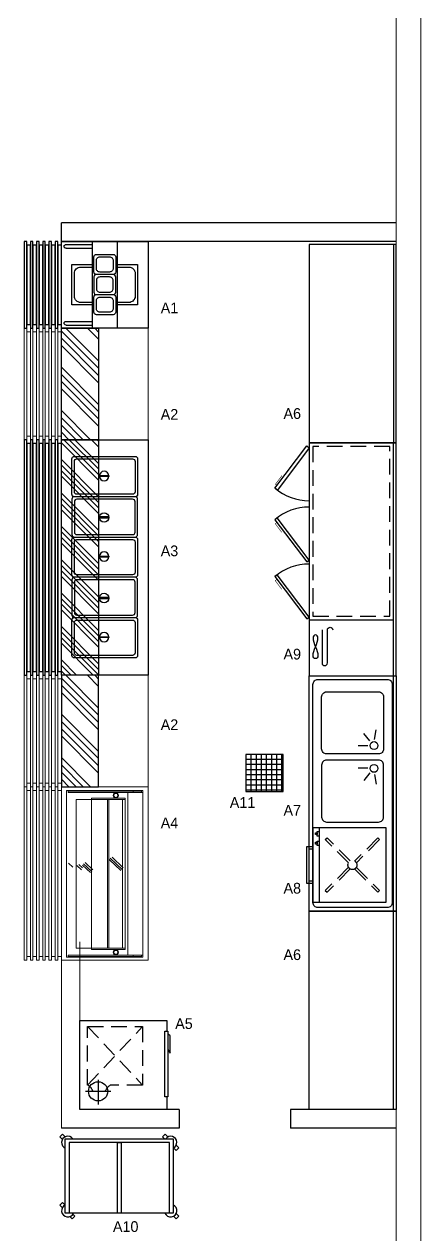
# Model space of a CAD drawing. Header units: inches. Extents: x 4918 to 12387, y -16156 to -9811.
# Drawn here: x 10030 to 10350, y -13175 to -12199 of the extents above; entities that cross this region are included whole.
import ezdxf
from ezdxf.enums import TextEntityAlignment as Align

# ---------------------------------------------------------------- set-up
doc = ezdxf.new("R2010")
doc.units = ezdxf.units.IN
doc.header["$MEASUREMENT"] = 0
doc.linetypes.add('DASHED', pattern=[19.05, 12.7, -6.35])
for name, color, linetype in [('002 Çizgi', 7, 'Continuous'), ('BL-C', 140, 'Continuous'), ('CIHAZ', 2, 'Continuous'), ('S2000-002 Çizgi', 7, 'Continuous')]:
    doc.layers.add(name, color=color, linetype=linetype)
doc.layers.add('s-depo', color=140, linetype='Continuous', lineweight=25)
doc.styles.add('TAKSİM', font='GOTHIC.TTF', dxfattribs={"height": 20})

# ---------------------------------------------------------------- blocks, each defined once
blk = doc.blocks.new('A$C510426C4')
at = {"layer": 'S2000-002 Çizgi'}
for p, q in [((2.48, 66.25), (2.48, 45)), ((5.51, 66.25), (5.51, 45)), ((64.49, 66.25), (64.49, 45)), ((67.52, 66.25), (67.52, 45))]:
    blk.add_line(p, q, dxfattribs=at)
for points in [[(0, 100), (70, 100), (70, 98), (0, 98)], [(3, 98), (67, 98), (67, 95), (3, 95)], [(0, 95), (70, 95), (70, 93), (0, 93)], [(0, 90), (70, 90), (70, 88), (0, 88)], [(3, 93), (67, 93), (67, 90), (3, 90)], [(3, 93), (67, 93), (67, 90), (3, 90)], [(3, 88), (67, 88), (67, 85), (3, 85)], [(3, 88), (67, 88), (67, 85), (3, 85)], [(3, 88), (67, 88), (67, 85), (3, 85)], [(0, 85), (70, 85), (70, 83), (0, 83)], [(0, 80), (70, 80), (70, 78), (0, 78)], [(3, 83), (67, 83), (67, 80), (3, 80)], [(0, 75), (70, 75), (70, 73), (0, 73)], [(0, 0), (70, 0), (70, 70), (0, 70)], [(3, 78), (67, 78), (67, 75), (3, 75)], [(3, 73), (67, 73), (67, 70), (3, 70)], [(0, 45), (0, 25), (70, 25), (70, 45)]]:
    blk.add_lwpolyline(points, close=True, dxfattribs=at)
for points in [[(51.25, 45), (51.25, 61.5), (18.75, 61.5), (18.75, 45)], [(18.75, 25), (18.75, 8.5), (51.25, 8.5), (51.25, 25)]]:
    blk.add_lwpolyline(points, dxfattribs=at)
for points in [[(49.25, 45), (49.25, 54.5, 0.414214), (44.25, 59.5), (25.75, 59.5, 0.414214), (20.75, 54.5), (20.75, 45)], [(20.75, 25), (20.75, 15.5, 0.414214), (25.75, 10.5), (44.25, 10.5, 0.414214), (49.25, 15.5), (49.25, 25)]]:
    blk.add_lwpolyline(points, format="xyb", dxfattribs=at)
for points in [[(12.5, 26.2), (24.7, 26.2, 0.414214), (26.7, 28.2), (26.7, 41.8, 0.414214), (24.7, 43.8), (12.5, 43.8, 0.414214), (10.5, 41.8), (10.5, 28.2, 0.414214)], [(15.5, 28.2), (21.7, 28.2, 0.414214), (24.7, 31.2), (24.7, 38.8, 0.414214), (21.7, 41.8), (15.5, 41.8, 0.414214), (12.5, 38.8), (12.5, 31.2, 0.414214)], [(40.9, 26.2), (28.7, 26.2, -0.414214), (26.7, 28.2), (26.7, 41.8, -0.414214), (28.7, 43.8), (40.9, 43.8, -0.414214), (42.9, 41.8), (42.9, 28.2, -0.414214)], [(37.9, 28.2), (31.7, 28.2, -0.414214), (28.7, 31.2), (28.7, 38.8, -0.414214), (31.7, 41.8), (37.9, 41.8, -0.414214), (40.9, 38.8), (40.9, 31.2, -0.414214)], [(44.9, 26.2), (57.1, 26.2, 0.414214), (59.1, 28.2), (59.1, 41.8, 0.414214), (57.1, 43.8), (44.9, 43.8, 0.414214), (42.9, 41.8), (42.9, 28.2, 0.414214)], [(47.9, 28.2), (54.1, 28.2, 0.414214), (57.1, 31.2), (57.1, 38.8, 0.414214), (54.1, 41.8), (47.9, 41.8, 0.414214), (44.9, 38.8), (44.9, 31.2, 0.414214)]]:
    blk.add_lwpolyline(points, format="xyb", close=True, dxfattribs=at)
for centre in [(4, 66.25), (66, 66.25), (66, 66.25)]:
    blk.add_arc(centre, 1.51, 0, 180, dxfattribs=at)
blk = doc.blocks.new('A$C4383204F')
at = {"layer": 'S2000-002 Çizgi'}
for points in [[(51, 32.5), (2, 32.5, 0.414214), (0, 30.5), (0, 2, 0.414214), (2, 0), (51, 0, 0.414214), (53, 2), (53, 30.5, 0.414214)], [(49, 30.5), (4, 30.5, 0.414214), (2, 28.5), (2, 4, 0.414214), (4, 2), (49, 2, 0.414214), (51, 4), (51, 28.5, 0.414214)]]:
    blk.add_lwpolyline(points, format="xyb", close=True, dxfattribs=at)
blk.add_lwpolyline([(29.68, 16.18), (22.18, 16.18), (22.18, 15.43), (29.68, 15.43)], close=True, dxfattribs=at)
blk.add_circle((25.93, 15.78), 3.82, dxfattribs=at)
blk = doc.blocks.new('A$C57210E87')
at = {"layer": 'S2000-002 Çizgi'}
h = blk.add_hatch(dxfattribs=at)
h.set_pattern_fill('ANSI34', color=254, style=0)
h.set_pattern_definition([(45, (-7423.186, -591.372), (-13.470384, 13.470384), []), (45, (-7418.696, -591.372), (-13.470384, 13.470384), []), (45, (-7414.205, -591.372), (-13.470384, 13.470384), []), (45, (-7409.715, -591.372), (-13.470384, 13.470384), [])])
h.paths.add_polyline_path([(0, 30), (190, 30), (190, 60), (0, 60)])
for points in [[(0, 100), (190, 100), (190, 30), (0, 30)], [(0, 60), (190, 60), (190, 30), (0, 30)], [(3, 27), (187, 27), (187, 30), (3, 30)], [(0, 25), (190, 25), (190, 27), (0, 27)], [(0, 20), (190, 20), (190, 22), (0, 22)], [(3, 22), (187, 22), (187, 25), (3, 25)], [(3, 17), (187, 17), (187, 20), (3, 20)], [(0, 15), (190, 15), (190, 17), (0, 17)], [(0, 10), (190, 10), (190, 12), (0, 12)], [(3, 12), (187, 12), (187, 15), (3, 15)], [(3, 12), (187, 12), (187, 15), (3, 15)], [(3, 12), (187, 12), (187, 15), (3, 15)], [(3, 7), (187, 7), (187, 10), (3, 10)], [(3, 7), (187, 7), (187, 10), (3, 10)], [(0, 5), (190, 5), (190, 7), (0, 7)], [(0, 0), (190, 0), (190, 2), (0, 2)], [(3, 2), (187, 2), (187, 5), (3, 5)]]:
    blk.add_lwpolyline(points, close=True, dxfattribs=at)
at = {"layer": 'S2000-002 Çizgi', "extrusion": (0, 0, -1), "zscale": -1, "rotation": 90}
for p in [(-13.5, 38.5), (-78.5, 38.5), (-143.5, 38.5)]:
    blk.add_blockref('A$C4383204F', p, dxfattribs=at)
at = {"layer": 'S2000-002 Çizgi', "rotation": 90}
for p in [(78.5, 38.5), (143.5, 38.5)]:
    blk.add_blockref('A$C4383204F', p, dxfattribs=at)
blk = doc.blocks.new('A$C2C3E4673')
at = {"layer": 'S2000-002 Çizgi', "lineweight": 18}
for p, q in [((35.76, 78.36), (39.12, 75.2)), ((49.25, 78.94), (55.5, 73.07)), ((68.44, 81.22), (77.9, 72.34)), ((69.28, 82.34), (78.96, 73.26)), ((70.93, 83.17), (79.98, 74.68)), ((42.35, 76.59), (46.28, 72.9)), ((44, 77.42), (47.01, 74.6)), ((47.02, 76.75), (53.45, 70.71)), ((47.81, 77.91), (54.56, 71.58))]:
    blk.add_line(p, q, dxfattribs=at)
for points in [[(0, 140), (0, 0), (2, 0), (2, 140)], [(2, 137), (2, 3), (5, 3), (5, 137)], [(5, 140), (5, 0), (7, 0), (7, 140)], [(7, 137), (7, 3), (10, 3), (10, 137)], [(7, 137), (7, 3), (10, 3), (10, 137)], [(10, 140), (10, 0), (12, 0), (12, 140)], [(12, 137), (12, 3), (15, 3), (15, 137)], [(12, 137), (12, 3), (15, 3), (15, 137)], [(12, 137), (12, 3), (15, 3), (15, 137)], [(15, 140), (15, 0), (17, 0), (17, 140)], [(17, 137), (17, 3), (20, 3), (20, 137)], [(20, 140), (20, 0), (22, 0), (22, 140)], [(22, 137), (22, 3), (25, 3), (25, 137)], [(25, 140), (25, 0), (27, 0), (27, 140)], [(27, 137), (27, 3), (30, 3), (30, 137)], [(100, 0), (100, 140), (30, 140), (30, 0)], [(95.75, 137), (95.75, 2.5), (34.25, 2.5), (34.25, 137)], [(35.35, 136.48), (35.35, 135.45), (94.65, 135.45), (94.65, 136.48)], [(41.91, 129.76), (41.91, 9.78), (81.39, 9.78), (81.39, 129.76)], [(54.42, 130.79), (54.42, 8.74), (81.39, 8.74), (81.39, 130.79)], [(67.08, 129.76), (67.08, 9.78), (68.18, 9.78), (68.18, 129.76)], [(79.19, 129.76), (79.19, 9.78), (81.39, 9.78), (81.39, 129.76)], [(95.75, 135.45), (95.75, 4.05), (83.64, 4.05), (83.64, 135.45)], [(88.05, 136.48), (88.05, 135.45), (94.65, 135.45), (94.65, 136.48)], [(35.35, 3.02), (35.35, 4.05), (94.65, 4.05), (94.65, 3.02)], [(88.05, 3.02), (88.05, 4.05), (94.65, 4.05), (94.65, 3.02)]]:
    blk.add_lwpolyline(points, close=True, dxfattribs=at)
for centre, radius in [((73.89, 133.06), 2.14), ((73.89, 133.06), 1.59), ((73.89, 6.44), 2.14), ((73.89, 6.44), 1.59)]:
    blk.add_circle(centre, radius, dxfattribs=at)
blk = doc.blocks.new('A$C24686FF3')
at = {"layer": 'S2000-002 Çizgi', "lineweight": 18}
for points in [[(0, 90), (0, 0), (2, 0), (2, 90)], [(5, 90), (5, 0), (7, 0), (7, 90)], [(10, 90), (10, 0), (12, 0), (12, 90)], [(15, 90), (15, 0), (17, 0), (17, 90)], [(20, 90), (20, 0), (22, 0), (22, 90)], [(25, 90), (25, 0), (27, 0), (27, 90)], [(100, 90), (100, 0), (30, 0), (30, 90)], [(2, 87), (2, 3), (5, 3), (5, 87)], [(7, 87), (7, 3), (10, 3), (10, 87)], [(7, 87), (7, 3), (10, 3), (10, 87)], [(12, 87), (12, 3), (15, 3), (15, 87)], [(12, 87), (12, 3), (15, 3), (15, 87)], [(12, 87), (12, 3), (15, 3), (15, 87)], [(17, 87), (17, 3), (20, 3), (20, 87)], [(22, 87), (22, 3), (25, 3), (25, 87)], [(27, 87), (27, 3), (30, 3), (30, 87)]]:
    blk.add_lwpolyline(points, close=True, dxfattribs=at)
blk = doc.blocks.new('A$C5B5611F4')
at = {"layer": 'CIHAZ', "color": 1}
for p, q in [((14.73, 68.47), (14.73, 47.92)), ((24.09, 58.19), (3.98, 58.19))]:
    blk.add_line(p, q, dxfattribs=at)
at = {"layer": 'CIHAZ', "color": 5, "linetype": 'DASHED'}
for p, q in [((19.82, 66.66), (67.01, 22.28)), ((67.01, 66.66), (19.82, 22.28))]:
    blk.add_line(p, q, dxfattribs=at)
at = {"layer": 'CIHAZ', "color": 5}
for points in [[(63.2, 1.82), (10.36, 1.82), (10.36, 4.32), (63.2, 4.32)], [(61.2, 1.82), (48.6, 1.82), (45.6, 0), (59.6, 0)]]:
    blk.add_lwpolyline(points, close=True, dxfattribs=at)
at = {"layer": 'CIHAZ', "color": 1}
blk.add_circle((14.73, 58.19), 7.76, dxfattribs=at)
at = {"layer": 'S2000-002 Çizgi', "linetype": 'DASHED'}
for p, q in [((19.82, 66.66), (67.01, 66.66)), ((67.01, 66.66), (67.01, 22.28)), ((19.82, 22.28), (19.82, 48.05)), ((67.01, 22.28), (19.82, 22.28))]:
    blk.add_line(p, q, dxfattribs=at)
at = {"layer": 'S2000-002 Çizgi'}
blk.add_lwpolyline([(10.36, 2.81), (0, 2.81), (0, 72.81), (72, 72.81), (72, 2.81), (63.2, 2.81)], dxfattribs=at)
at = {"layer": 'S2000-002 Çizgi', "linetype": 'DASHED'}
for centre, radius, start, end in [((11.6, 71.22), 9.4, 291.20794, 330.95663), ((11, 43.02), 10.16, 29.6907, 66.77515)]:
    blk.add_arc(centre, radius, start, end, dxfattribs=at)
blk = doc.blocks.new('A$C239908C3')
at = {"layer": 'S2000-002 Çizgi'}
for p, q in [((51.34, 52.76), (43.53, 53.87)), ((52.57, 48.95), (46.47, 43.94)), ((78.43, 48.95), (84.53, 43.94)), ((79.66, 52.76), (87.47, 53.87)), ((56.48, 47.29), (56.48, 39.4)), ((74.52, 47.29), (74.52, 39.4))]:
    blk.add_line(p, q, dxfattribs=at)
for points in [[(190, 68), (0, 68), (0, 70), (190, 70)], [(190, 0), (0, 0), (0, 70), (190, 70)]]:
    blk.add_lwpolyline(points, close=True, dxfattribs=at)
for points in [[(183, 3), (7, 3, -0.414214), (3, 7), (3, 63, -0.414214), (7, 67), (183, 67, -0.414214), (187, 63), (187, 7, -0.414214)], [(59, 10), (17, 10, -0.414214), (13, 14), (13, 56, -0.414214), (17, 60), (59, 60, -0.414214), (63, 56), (63, 14, -0.414214)], [(72, 10), (114, 10, 0.414214), (118, 14), (118, 56, 0.414214), (114, 60), (72, 60, 0.414214), (68, 56), (68, 14, 0.414214)]]:
    blk.add_lwpolyline(points, format="xyb", close=True, dxfattribs=at)
for centre in [(56.29, 52.26), (74.71, 52.26)]:
    blk.add_circle(centre, 3.19, dxfattribs=at)
blk = doc.blocks.new('A$C521B02A0')
at = {"layer": 'S2000-002 Çizgi'}
blk.add_line((6.65, 10), (10.64, 10), dxfattribs=at)
for points in [[(0, 64), (0, 10), (60, 10), (60, 64)], [(0, 64), (0, 5), (60, 5), (60, 64)], [(3, 10), (6.65, 10), (6.65, 8.54), (3, 8.54)], [(10.64, 10), (14.29, 10), (14.29, 8.54), (10.64, 8.54)], [(3.97, 8.54), (5.43, 8.54), (5.43, 7.08), (3.97, 7.08)], [(11.61, 8.54), (13.07, 8.54), (13.07, 7.08), (11.61, 7.08)], [(45, 0), (15, 0), (15, 5), (45, 5)], [(43, 2), (17, 2), (17, 5), (43, 5)]]:
    blk.add_lwpolyline(points, close=True, dxfattribs=at)
at = {"layer": 'S2000-002 Çizgi', "linetype": 'DASHED'}
for points in [[(8.08, 57.42), (9.49, 58.84)], [(9.49, 58.84), (28.24, 40.09)], [(31.86, 40.19), (50.51, 58.84)], [(50.51, 58.84), (51.92, 57.42)], [(8.08, 57.42), (26.83, 38.67)], [(33.27, 38.77), (51.92, 57.42)], [(26.73, 35.06), (8.08, 16.41)], [(28.14, 33.64), (9.49, 15)], [(31.76, 33.74), (50.51, 15)], [(33.17, 35.16), (51.92, 16.41)], [(9.49, 15), (8.08, 16.41)], [(50.51, 15), (51.92, 16.41)]]:
    blk.add_lwpolyline(points, dxfattribs=at)
blk.add_circle((30, 36.92), 3.63, dxfattribs=at)
blk = doc.blocks.new('188-70')
at = {"layer": '002 Çizgi', "color": 7}
blk.add_line((24.33, -110.05), (24.33, 77.95), dxfattribs=at)
for points in [[(-71.34, 41.26), (-45.73, 75.49), (-43.67, 73.95), (-69.29, 39.73)], [(-43.67, -110.05), (26.33, -110.05), (26.33, 77.95), (-43.67, 77.95)], [(-71.49, 15.89), (-45.72, -18.22), (-43.67, -16.67), (-69.44, 17.44)], [(-71.49, -30.08), (-45.72, -64.19), (-43.67, -62.65), (-69.44, -28.54)], [(-40.65, -93.61), (-40.48, -92.15), (-40.02, -90.45), (-39.38, -88.58), (-38.65, -86.63), (-37.91, -84.69), (-37.27, -82.82), (-36.82, -81.12), (-36.64, -79.66), (-36.82, -78.52), (-37.27, -77.7), (-37.91, -77.21), (-38.65, -77.05), (-39.38, -77.21), (-40.02, -77.7), (-40.48, -78.52), (-40.65, -79.66), (-40.48, -81.12), (-40.02, -82.82), (-39.38, -84.69), (-38.65, -86.63), (-37.91, -88.58), (-37.27, -90.45), (-36.82, -92.15), (-36.64, -93.61), (-36.82, -94.75), (-37.27, -95.57), (-37.91, -96.06), (-38.65, -96.22), (-39.38, -96.06), (-40.02, -95.57), (-40.48, -94.75)]]:
    blk.add_lwpolyline(points, close=True, dxfattribs=at)
at = {"layer": '002 Çizgi', "color": 7, "linetype": 'DASHED'}
blk.add_lwpolyline([(21.33, -62.05), (21.33, 74.95), (-40.67, 74.95), (-40.67, -62.05)], close=True, dxfattribs=at)
at = {"layer": '002 Çizgi', "color": 7, "const_width": 0.427}
for points in [[(-69.65, 43.51), (-70.98, 44.51), (-66.75, 50.16), (-65.66, 51.61)], [(-69.79, 13.65), (-71.11, 12.65), (-66.86, 7.02), (-65.77, 5.58)], [(-69.79, -32.33), (-71.11, -33.32), (-66.86, -38.96), (-65.77, -40.4)]]:
    blk.add_lwpolyline(points, dxfattribs=at)
at = {"layer": '002 Çizgi', "color": 7}
blk.add_lwpolyline([(24.33, -65.05), (-43.67, -65.05)], dxfattribs=at)
for points in [[(-33.34, -73.04), (-33.34, -99.71, 1), (-28.99, -99.71)], [(-28.99, -99.71), (-28.99, -73.04, -1), (-24.65, -73.04)]]:
    blk.add_lwpolyline(points, format="xyb", dxfattribs=at)
for centre, start, end in [((-43.67, 73.95), 229.75503, 270), ((-43.67, -16.67), 90, 130.50921), ((-43.67, -62.65), 90, 130.50921)]:
    blk.add_arc(centre, 42.75, start, end, dxfattribs=at)
blk = doc.blocks.new('DFG3')
at = {"layer": 'BL-C', "linetype": 'Continuous', "flags": 128}
for points in [[(43661.1, 11993.85), (43659.01, 11995.94), (43661.13, 11998.06), (43663.26, 11995.93)], [(43743.5, 11994.46), (43742.01, 11995.94), (43744.13, 11998.06), (43746.26, 11995.93)], [(43747.5, 11934.46), (43747.5, 11991.46), (43666.5, 11991.46), (43666.5, 11934.46)], [(43750.89, 11987.07), (43752.98, 11984.97), (43755.1, 11987.09), (43752.97, 11989.23)], [(43661.1, 11938.85), (43659.01, 11940.94), (43661.13, 11943.06), (43663.26, 11940.93)], [(43667.2, 11931.76), (43668.98, 11929.97), (43671.1, 11932.09), (43669.6, 11933.6)], [(43750.89, 11932.07), (43752.98, 11929.97), (43755.1, 11932.09), (43752.97, 11934.23)]]:
    blk.add_lwpolyline(points, dxfattribs=at)
for points in [[(43663.5, 11994.46), (43750.5, 11994.46), (43750.5, 11934.46), (43663.5, 11934.46)], [(43708.5, 11934.46), (43705.5, 11934.46), (43705.5, 11991.46), (43708.5, 11991.46)]]:
    blk.add_lwpolyline(points, close=True, dxfattribs=at)
at = {"layer": 'BL-C', "linetype": 'Continuous'}
for centre, start, end in [((43665.5, 11991.46), 36.8699, 246.42182), ((43748.5, 11991.46), 293.57818, 143.1301), ((43665.5, 11936.46), 113.57818, 336.42182), ((43748.5, 11936.46), 203.57818, 66.42182)]:
    blk.add_arc(centre, 5, start, end, dxfattribs=at)

msp = doc.modelspace()

# ---------------------------------------------------------------- hatches: boundary and pattern name
at = {"layer": 'S2000-002 Çizgi', "lineweight": 18}
h = msp.add_hatch(dxfattribs=at)
h.set_pattern_fill('ANSI34', color=254, scale=33, angle=-90, style=0)
h.paths.add_polyline_path([(10090.25993, -12443.86877), (10060.25993, -12443.86877), (10060.25993, -12533.86877), (10090.25993, -12533.86877)])
h = msp.add_hatch(dxfattribs=at)
h.set_pattern_fill('ANSI34', color=254, scale=33, angle=-90, style=0)
h.set_pattern_definition([(315, (0, -280), (17.500893, 17.500893), []), (315, (-9e-16, -285.834), (17.500893, 17.500893), []), (315, (-2e-15, -291.667), (17.500893, 17.500893), []), (315, (-3e-15, -297.5), (17.500893, 17.500893), [])])
h.paths.add_polyline_path([(10090.25993, -12723.86877), (10060.25993, -12723.86877), (10060.25993, -12813.86877), (10090.25993, -12813.86877)])
at = {"layer": 'S2000-002 Çizgi'}
h = msp.add_hatch(dxfattribs=at)
h.set_pattern_fill('ANSI37', color=256, scale=33, angle=45)
h.paths.add_polyline_path([(10239.20605, -12787.74753), (10209.20605, -12787.74753), (10209.20605, -12817.74753), (10239.20605, -12817.74753)])

# ---------------------------------------------------------------- linework, layer by layer
at = {"color": 7, "lineweight": 18}
for p, q in [((10330.25993, -13962.84929), (10330.25993, -11532.84929)), ((10350.25993, -13995.84929), (10350.25993, -11532.84929)), ((10060.25993, -13089.31469), (10060.25993, -12938.86877)), ((10075.25993, -13074.31469), (10075.25993, -12938.86877)), ((10075.25993, -12953.86877), (10060.25993, -12953.86877))]:
    msp.add_line(p, q, dxfattribs=at)
for p, q in [((10330.25993, -12358.86877), (10060.25993, -12358.86877)), ((10060.25993, -12373.86877), (10060.25993, -12358.86877)), ((10330.25993, -12373.86877), (10060.25993, -12373.86877)), ((10155.25993, -13074.31469), (10075.25993, -13074.31469)), ((10155.25993, -13074.31469), (10155.25993, -13089.31469)), ((10330.25993, -13074.31469), (10245.25993, -13074.31469)), ((10245.25993, -13074.31469), (10245.25993, -13089.31469)), ((10155.25993, -13089.31469), (10060.25993, -13089.31469)), ((10330.25993, -13089.31469), (10245.25993, -13089.31469))]:
    msp.add_line(p, q)
at = {"layer": 'S2000-002 Çizgi'}
for points in [[(10260.25993, -12536.31469), (10330.25993, -12536.31469), (10330.25993, -12376.31469), (10260.25993, -12376.31469)], [(10328.25993, -12536.31469), (10330.25993, -12536.31469), (10330.25993, -12376.31469), (10328.25993, -12376.31469)], [(10090.25993, -12533.86877), (10060.25993, -12533.86877), (10060.25993, -12443.86877), (10090.25993, -12443.86877)], [(10090.25993, -12723.86877), (10060.25993, -12723.86877), (10060.25993, -12813.86877), (10090.25993, -12813.86877)], [(10209.20605, -12817.74753), (10239.20605, -12817.74753), (10239.20605, -12787.74753), (10209.20605, -12787.74753)], [(10260.25993, -12914.31469), (10330.25993, -12914.31469), (10330.25993, -13074.31469), (10260.25993, -13074.31469)], [(10328.25993, -12914.31469), (10330.25993, -12914.31469), (10330.25993, -13074.31469), (10328.25993, -13074.31469)]]:
    msp.add_lwpolyline(points, close=True, dxfattribs=at)

# ---------------------------------------------------------------- block references
at = {"color": 6, "lineweight": 18}
msp.add_blockref('A$C2C3E4673', (10030.25992, -12953.86877), dxfattribs=at)
at = {"layer": 's-depo'}
msp.add_blockref('DFG3', (-33600.07134, -25092.3138), dxfattribs=at)
at = {"layer": 'S2000-002 Çizgi', "xscale": -1, "rotation": 90}
msp.add_blockref('A$C510426C4', (10130.25993, -12373.86877), dxfattribs=at)
at = {"layer": 'S2000-002 Çizgi'}
for name, p in [('A$C24686FF3', (10030.25994, -12533.86877)), ('188-70', (10303.93407, -12614.26864)), ('A$C24686FF3', (10030.25994, -12813.86877))]:
    msp.add_blockref(name, p, dxfattribs=at)
for name, p, rotation in [('A$C57210E87', (10030.25994, -12533.86876), 270), ('A$C239908C3', (10260.25993, -12724.31468), 270), ('A$C521B02A0', (10258.21375, -12847.02452), 270), ('A$C5B5611F4', (10148.07368, -13074.31469), 90)]:
    msp.add_blockref(name, p, dxfattribs=dict(at, rotation=rotation))

# ---------------------------------------------------------------- texts
at = {"style": 'TAKSİM'}
for s, p in [('A1', (10147.47459, -12431.86258)), ('A2', (10147.47459, -12517.72837)), ('A6', (10246.55668, -12517.04017)), ('A3', (10147.47459, -12627.84634)), ('A9', (10246.55668, -12711.17194)), ('A2', (10147.47459, -12768.11567)), ('A11', (10206.43689, -12830.88287)), ('A7', (10246.55668, -12837.14741)), ('A4', (10147.47459, -12847.36855)), ('A8', (10246.55668, -12900.01579)), ('A6', (10246.55668, -12953.66348)), ('A5', (10159.15412, -13009.28079)), ('A10', (10112.14985, -13173.04265))]:
    msp.add_text(s, height=8.64, dxfattribs=at).set_placement(p, align=Align.CENTER)

doc.saveas('drawing.dxf')
